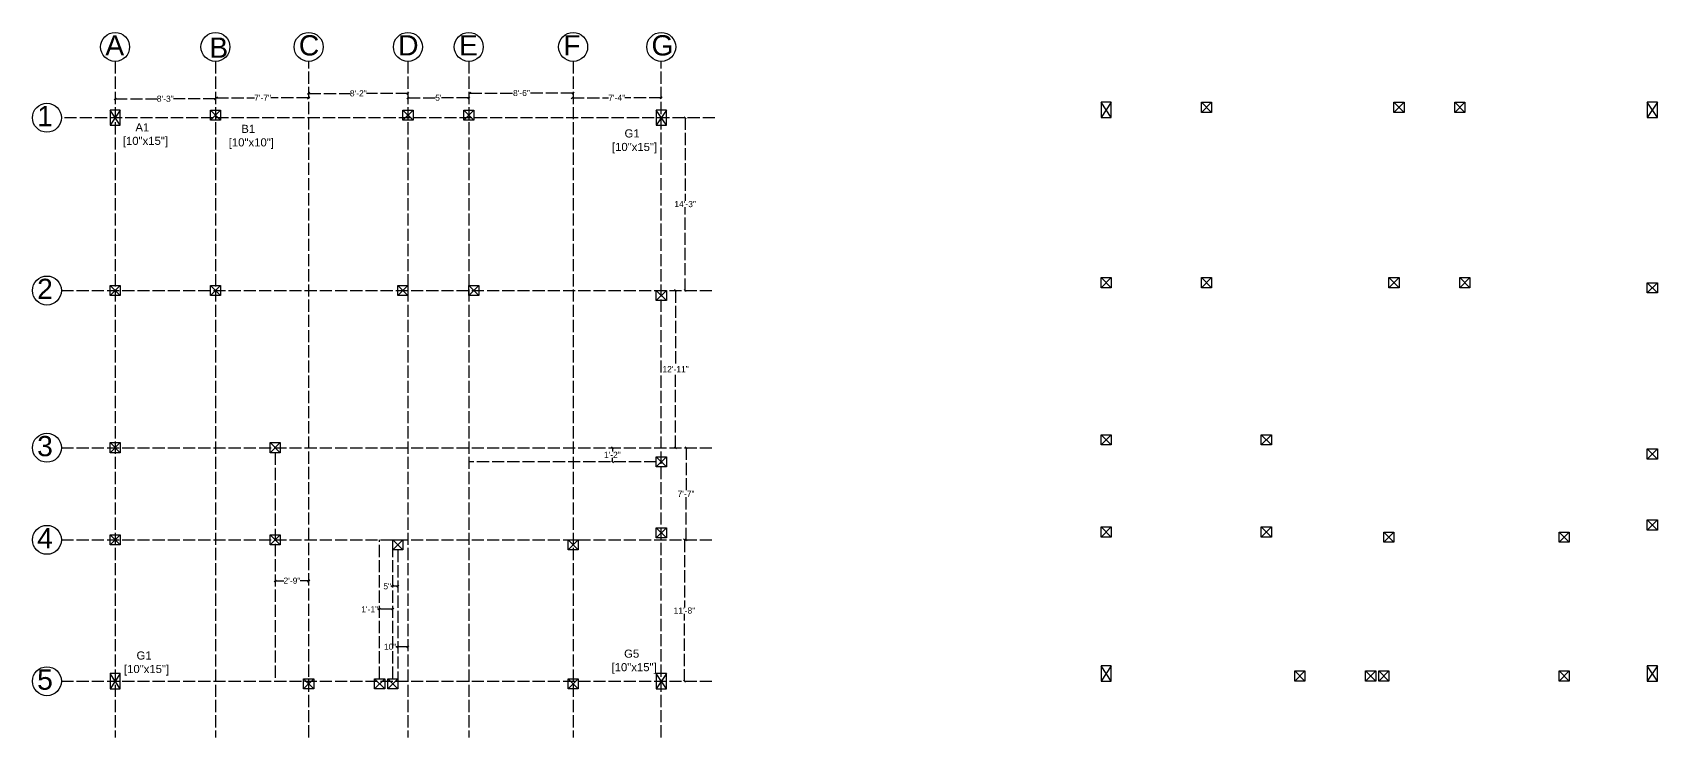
# Model space of a CAD drawing. Header units: inches. Extents: x -760 to 2913, y 29 to 748.
# Drawn here: x 1310 to 2913, y 29 to 724 of the extents above; entities that cross this region are included whole.
import ezdxf

# ---------------------------------------------------------------- set-up
doc = ezdxf.new("R2010")
doc.units = ezdxf.units.IN
doc.header["$MEASUREMENT"] = 0
doc.linetypes.add('ACAD_ISO02W100', pattern=[15, 12, -3])
doc.styles.get("Standard").update_dxf_attribs({"font": 'arial.ttf'})
doc.dimstyles.get("Standard").update_dxf_attribs({"dimtxt": 6, "dimasz": 2, "dimexe": 0.18, "dimexo": 0.0625, "dimgap": 0.09, "dimtad": 0, "dimtih": 1, "dimtoh": 1, "dimdec": 0, "dimzin": 0, "dimdsep": 46, "dimlunit": 3, "dimtxsty": 'Standard', "dimblk": 'OBLIQUE', "dimblk2": 'OBLIQUE', "dimcen": 2, "dimse1": 1, "dimse2": 1, "dimadec": 0, "dimazin": 0, "dimtfac": 1, "dimtdec": 0, "dimtofl": 0, "dimtmove": 0, "dimatfit": 3, "dimfxl": 1, "dimtolj": 1, "dimtzin": 0, "dimarcsym": 0})

# ---------------------------------------------------------------- blocks, each defined once
blk = doc.blocks.new('_Oblique')
at = {"color": 0, "linetype": 'ByBlock', "lineweight": -2}
blk.add_line((-0.5, -0.5), (0.5, 0.5), dxfattribs=at)
blk = doc.blocks.new('*D3')
at = {"color": 0, "linetype": 'ACAD_ISO02W100', "lineweight": -2, "transparency": 16777216}
for p, q in [((1549.1, 183.6), (1557.5, 183.6)), ((1582.1, 183.6), (1573.7, 183.6))]:
    blk.add_line(p, q, dxfattribs=at)
at = {"layer": 'Defpoints', "color": 0, "linetype": 'ACAD_ISO02W100', "transparency": 16777216}
for p in [(1549.1, 196.5), (1582.1, 196.5), (1549.1, 183.6)]:
    blk.add_point(p, dxfattribs=at)
at = {"color": 0, "linetype": 'ACAD_ISO02W100', "lineweight": -2, "transparency": 16777216, "xscale": 2, "yscale": 2, "zscale": 2, "rotation": 180}
blk.add_blockref('_Oblique', (1549.1, 183.6), dxfattribs=at)
at = {"color": 0, "linetype": 'ACAD_ISO02W100', "lineweight": -2, "transparency": 16777216, "xscale": 2, "yscale": 2, "zscale": 2}
blk.add_blockref('_Oblique', (1582.1, 183.6), dxfattribs=at)
at = {"color": 0, "linetype": 'ACAD_ISO02W100', "transparency": 16777216, "insert": (1565.6, 183.6), "char_height": 6, "attachment_point": 5}
blk.add_mtext('\\A1;2\'-9"', dxfattribs=at)
blk = doc.blocks.new('*D4')
at = {"color": 0, "linetype": 'ACAD_ISO02W100', "lineweight": -2, "transparency": 16777216}
for p, q in [((1652.1, 155.4), (1650.1, 155.4)), ((1665.1, 155.4), (1652.1, 155.4))]:
    blk.add_line(p, q, dxfattribs=at)
at = {"layer": 'Defpoints', "color": 0, "linetype": 'ACAD_ISO02W100', "transparency": 16777216}
for p in [(1652.1, 163.5), (1665.1, 163.5), (1652.1, 155.4)]:
    blk.add_point(p, dxfattribs=at)
at = {"color": 0, "linetype": 'ACAD_ISO02W100', "lineweight": -2, "transparency": 16777216, "xscale": 2, "yscale": 2, "zscale": 2, "rotation": 180}
blk.add_blockref('_Oblique', (1652.1, 155.4), dxfattribs=at)
at = {"color": 0, "linetype": 'ACAD_ISO02W100', "lineweight": -2, "transparency": 16777216, "xscale": 2, "yscale": 2, "zscale": 2}
blk.add_blockref('_Oblique', (1665.1, 155.4), dxfattribs=at)
at = {"color": 0, "linetype": 'ACAD_ISO02W100', "transparency": 16777216, "insert": (1642.3, 155.4), "char_height": 6, "attachment_point": 5}
blk.add_mtext('\\A1;1\'-1"', dxfattribs=at)
blk = doc.blocks.new('*D5')
at = {"color": 0, "linetype": 'ACAD_ISO02W100', "lineweight": -2, "transparency": 16777216}
for p, q in [((1665.1, 178.1), (1663.1, 178.1)), ((1670.1, 178.1), (1665.1, 178.1))]:
    blk.add_line(p, q, dxfattribs=at)
at = {"layer": 'Defpoints', "color": 0, "linetype": 'ACAD_ISO02W100', "transparency": 16777216}
for p in [(1665.1, 178.1), (1665.1, 175.2), (1670.1, 175.2)]:
    blk.add_point(p, dxfattribs=at)
at = {"color": 0, "linetype": 'ACAD_ISO02W100', "lineweight": -2, "transparency": 16777216, "xscale": 2, "yscale": 2, "zscale": 2, "rotation": 180}
blk.add_blockref('_Oblique', (1665.1, 178.1), dxfattribs=at)
at = {"color": 0, "linetype": 'ACAD_ISO02W100', "lineweight": -2, "transparency": 16777216, "xscale": 2, "yscale": 2, "zscale": 2}
blk.add_blockref('_Oblique', (1670.1, 178.1), dxfattribs=at)
at = {"color": 0, "linetype": 'ACAD_ISO02W100', "transparency": 16777216, "insert": (1659.6, 178.1), "char_height": 6, "attachment_point": 5}
blk.add_mtext('\\A1;5"', dxfattribs=at)
blk = doc.blocks.new('*D6')
at = {"color": 0, "linetype": 'ACAD_ISO02W100', "lineweight": -2, "transparency": 16777216}
for p, q in [((1670.1, 118.4), (1668.1, 118.4)), ((1680.1, 118.4), (1670.1, 118.4))]:
    blk.add_line(p, q, dxfattribs=at)
at = {"layer": 'Defpoints', "color": 0, "linetype": 'ACAD_ISO02W100', "transparency": 16777216}
for p in [(1670.1, 122.3), (1670.1, 118.4), (1680.1, 122.3)]:
    blk.add_point(p, dxfattribs=at)
at = {"color": 0, "linetype": 'ACAD_ISO02W100', "lineweight": -2, "transparency": 16777216, "xscale": 2, "yscale": 2, "zscale": 2, "rotation": 180}
blk.add_blockref('_Oblique', (1670.1, 118.4), dxfattribs=at)
at = {"color": 0, "linetype": 'ACAD_ISO02W100', "lineweight": -2, "transparency": 16777216, "xscale": 2, "yscale": 2, "zscale": 2}
blk.add_blockref('_Oblique', (1680.1, 118.4), dxfattribs=at)
at = {"color": 0, "linetype": 'ACAD_ISO02W100', "transparency": 16777216, "insert": (1662.5, 118.4), "char_height": 6, "attachment_point": 5}
blk.add_mtext('\\A1;10"', dxfattribs=at)
blk = doc.blocks.new('*D7')
at = {"color": 0, "linetype": 'ACAD_ISO02W100', "lineweight": -2, "transparency": 16777216}
for p, q in [((1881.8, 314.8), (1881.8, 310.9)), ((1881.8, 300.9), (1881.8, 304.7))]:
    blk.add_line(p, q, dxfattribs=at)
at = {"layer": 'Defpoints', "color": 0, "linetype": 'ACAD_ISO02W100', "transparency": 16777216}
for p in [(1890.7, 314.8), (1881.8, 300.9), (1890.7, 300.9)]:
    blk.add_point(p, dxfattribs=at)
at = {"color": 0, "linetype": 'ACAD_ISO02W100', "lineweight": -2, "transparency": 16777216, "xscale": 2, "yscale": 2, "zscale": 2}
for p, rotation in [((1881.8, 314.8), 90), ((1881.8, 300.9), 270)]:
    blk.add_blockref('_Oblique', p, dxfattribs=dict(at, rotation=rotation))
at = {"color": 0, "linetype": 'ACAD_ISO02W100', "transparency": 16777216, "insert": (1881.8, 307.8), "char_height": 6, "attachment_point": 5}
blk.add_mtext('\\A1;1\'-2"', dxfattribs=at)
blk = doc.blocks.new('*D8')
at = {"color": 0, "linetype": 'ACAD_ISO02W100', "lineweight": -2, "transparency": 16777216}
for p, q in [((1391.1, 659.1), (1432.5, 659.1)), ((1490.1, 659.1), (1448.7, 659.1))]:
    blk.add_line(p, q, dxfattribs=at)
at = {"layer": 'Defpoints', "color": 0, "linetype": 'ACAD_ISO02W100', "transparency": 16777216}
for p in [(1391.1, 659.1), (1391.1, 659.1), (1490.1, 659.1)]:
    blk.add_point(p, dxfattribs=at)
at = {"color": 0, "linetype": 'ACAD_ISO02W100', "lineweight": -2, "transparency": 16777216, "xscale": 2, "yscale": 2, "zscale": 2, "rotation": 180}
blk.add_blockref('_Oblique', (1391.1, 659.1), dxfattribs=at)
at = {"color": 0, "linetype": 'ACAD_ISO02W100', "lineweight": -2, "transparency": 16777216, "xscale": 2, "yscale": 2, "zscale": 2}
blk.add_blockref('_Oblique', (1490.1, 659.1), dxfattribs=at)
at = {"color": 0, "linetype": 'ACAD_ISO02W100', "transparency": 16777216, "insert": (1440.6, 659.1), "char_height": 6, "attachment_point": 5}
blk.add_mtext('\\A1;8\'-3"', dxfattribs=at)
blk = doc.blocks.new('*D9')
at = {"color": 0, "linetype": 'ACAD_ISO02W100', "lineweight": -2, "transparency": 16777216}
for p, q in [((1491.1, 660.1), (1528.6, 660.1)), ((1582.1, 660.1), (1544.7, 660.1))]:
    blk.add_line(p, q, dxfattribs=at)
at = {"layer": 'Defpoints', "color": 0, "linetype": 'ACAD_ISO02W100', "transparency": 16777216}
for p in [(1491.1, 660.1), (1491.1, 660.1), (1582.1, 659.1)]:
    blk.add_point(p, dxfattribs=at)
at = {"color": 0, "linetype": 'ACAD_ISO02W100', "lineweight": -2, "transparency": 16777216, "xscale": 2, "yscale": 2, "zscale": 2, "rotation": 180}
blk.add_blockref('_Oblique', (1491.1, 660.1), dxfattribs=at)
at = {"color": 0, "linetype": 'ACAD_ISO02W100', "lineweight": -2, "transparency": 16777216, "xscale": 2, "yscale": 2, "zscale": 2}
blk.add_blockref('_Oblique', (1582.1, 660.1), dxfattribs=at)
at = {"color": 0, "linetype": 'ACAD_ISO02W100', "transparency": 16777216, "insert": (1536.6, 660.1), "char_height": 6, "attachment_point": 5}
blk.add_mtext('\\A1;7\'-7"', dxfattribs=at)
blk = doc.blocks.new('*D10')
at = {"color": 0, "linetype": 'ACAD_ISO02W100', "lineweight": -2, "transparency": 16777216}
for p, q in [((1582.1, 664.4), (1623, 664.4)), ((1680.1, 664.4), (1639.2, 664.4))]:
    blk.add_line(p, q, dxfattribs=at)
at = {"layer": 'Defpoints', "color": 0, "linetype": 'ACAD_ISO02W100', "transparency": 16777216}
for p in [(1582.1, 664.4), (1582.1, 659.1), (1680.1, 660.1)]:
    blk.add_point(p, dxfattribs=at)
at = {"color": 0, "linetype": 'ACAD_ISO02W100', "lineweight": -2, "transparency": 16777216, "xscale": 2, "yscale": 2, "zscale": 2, "rotation": 180}
blk.add_blockref('_Oblique', (1582.1, 664.4), dxfattribs=at)
at = {"color": 0, "linetype": 'ACAD_ISO02W100', "lineweight": -2, "transparency": 16777216, "xscale": 2, "yscale": 2, "zscale": 2}
blk.add_blockref('_Oblique', (1680.1, 664.4), dxfattribs=at)
at = {"color": 0, "linetype": 'ACAD_ISO02W100', "transparency": 16777216, "insert": (1631.1, 664.4), "char_height": 6, "attachment_point": 5}
blk.add_mtext('\\A1;8\'-2"', dxfattribs=at)
blk = doc.blocks.new('*D11')
at = {"color": 0, "linetype": 'ACAD_ISO02W100', "lineweight": -2, "transparency": 16777216}
for p, q in [((1680.1, 660.1), (1707.3, 660.1)), ((1740.1, 660.1), (1713, 660.1))]:
    blk.add_line(p, q, dxfattribs=at)
at = {"layer": 'Defpoints', "color": 0, "linetype": 'ACAD_ISO02W100', "transparency": 16777216}
for p in [(1680.1, 660.1), (1680.1, 659.7), (1740.1, 659.7)]:
    blk.add_point(p, dxfattribs=at)
at = {"color": 0, "linetype": 'ACAD_ISO02W100', "lineweight": -2, "transparency": 16777216, "xscale": 2, "yscale": 2, "zscale": 2, "rotation": 180}
blk.add_blockref('_Oblique', (1680.1, 660.1), dxfattribs=at)
at = {"color": 0, "linetype": 'ACAD_ISO02W100', "lineweight": -2, "transparency": 16777216, "xscale": 2, "yscale": 2, "zscale": 2}
blk.add_blockref('_Oblique', (1740.1, 660.1), dxfattribs=at)
at = {"color": 0, "linetype": 'ACAD_ISO02W100', "transparency": 16777216, "insert": (1710.1, 660.1), "char_height": 6, "attachment_point": 5}
blk.add_mtext("\\A1;5'", dxfattribs=at)
blk = doc.blocks.new('*D12')
at = {"color": 0, "linetype": 'ACAD_ISO02W100', "lineweight": -2, "transparency": 16777216}
for p, q in [((1741.1, 664.7), (1784, 664.7)), ((1843.1, 664.7), (1800.2, 664.7))]:
    blk.add_line(p, q, dxfattribs=at)
at = {"layer": 'Defpoints', "color": 0, "linetype": 'ACAD_ISO02W100', "transparency": 16777216}
for p in [(1741.1, 664.7), (1741.1, 661.1), (1843.1, 660.1)]:
    blk.add_point(p, dxfattribs=at)
at = {"color": 0, "linetype": 'ACAD_ISO02W100', "lineweight": -2, "transparency": 16777216, "xscale": 2, "yscale": 2, "zscale": 2, "rotation": 180}
blk.add_blockref('_Oblique', (1741.1, 664.7), dxfattribs=at)
at = {"color": 0, "linetype": 'ACAD_ISO02W100', "lineweight": -2, "transparency": 16777216, "xscale": 2, "yscale": 2, "zscale": 2}
blk.add_blockref('_Oblique', (1843.1, 664.7), dxfattribs=at)
at = {"color": 0, "linetype": 'ACAD_ISO02W100', "transparency": 16777216, "insert": (1792.1, 664.7), "char_height": 6, "attachment_point": 5}
blk.add_mtext('\\A1;8\'-6"', dxfattribs=at)
blk = doc.blocks.new('*D13')
at = {"color": 0, "linetype": 'ACAD_ISO02W100', "lineweight": -2, "transparency": 16777216}
for p, q in [((1842.1, 660.1), (1878.1, 660.1)), ((1930.1, 660.1), (1894.2, 660.1))]:
    blk.add_line(p, q, dxfattribs=at)
at = {"layer": 'Defpoints', "color": 0, "linetype": 'ACAD_ISO02W100', "transparency": 16777216}
for p in [(1842.1, 663.7), (1842.1, 660.1), (1930.1, 664.7)]:
    blk.add_point(p, dxfattribs=at)
at = {"color": 0, "linetype": 'ACAD_ISO02W100', "lineweight": -2, "transparency": 16777216, "xscale": 2, "yscale": 2, "zscale": 2, "rotation": 180}
blk.add_blockref('_Oblique', (1842.1, 660.1), dxfattribs=at)
at = {"color": 0, "linetype": 'ACAD_ISO02W100', "lineweight": -2, "transparency": 16777216, "xscale": 2, "yscale": 2, "zscale": 2}
blk.add_blockref('_Oblique', (1930.1, 660.1), dxfattribs=at)
at = {"color": 0, "linetype": 'ACAD_ISO02W100', "transparency": 16777216, "insert": (1886.1, 660.1), "char_height": 6, "attachment_point": 5}
blk.add_mtext('\\A1;7\'-4"', dxfattribs=at)
blk = doc.blocks.new('*D14')
at = {"color": 0, "linetype": 'ACAD_ISO02W100', "lineweight": -2, "transparency": 16777216}
for p, q in [((1953.6, 640.4), (1953.6, 558.3)), ((1953.6, 469.9), (1953.6, 552))]:
    blk.add_line(p, q, dxfattribs=at)
at = {"layer": 'Defpoints', "color": 0, "linetype": 'ACAD_ISO02W100', "transparency": 16777216}
for p in [(1953.6, 640.4), (1953.6, 469.9), (1953.6, 469.9)]:
    blk.add_point(p, dxfattribs=at)
at = {"color": 0, "linetype": 'ACAD_ISO02W100', "lineweight": -2, "transparency": 16777216, "xscale": 2, "yscale": 2, "zscale": 2}
for p, rotation in [((1953.6, 640.4), 90), ((1953.6, 469.9), 270)]:
    blk.add_blockref('_Oblique', p, dxfattribs=dict(at, rotation=rotation))
at = {"color": 0, "linetype": 'ACAD_ISO02W100', "transparency": 16777216, "insert": (1953.6, 555.1), "char_height": 6, "attachment_point": 5}
blk.add_mtext('\\A1;14\'-3"', dxfattribs=at)
blk = doc.blocks.new('*D15')
at = {"color": 0, "linetype": 'ACAD_ISO02W100', "lineweight": -2, "transparency": 16777216}
for p, q in [((1944.2, 469.9), (1944.2, 395.4)), ((1944.2, 314.8), (1944.2, 389.2))]:
    blk.add_line(p, q, dxfattribs=at)
at = {"layer": 'Defpoints', "color": 0, "linetype": 'ACAD_ISO02W100', "transparency": 16777216}
for p in [(1944.2, 469.9), (1944.2, 314.8), (1944.2, 314.8)]:
    blk.add_point(p, dxfattribs=at)
at = {"color": 0, "linetype": 'ACAD_ISO02W100', "lineweight": -2, "transparency": 16777216, "xscale": 2, "yscale": 2, "zscale": 2}
for p, rotation in [((1944.2, 469.9), 90), ((1944.2, 314.8), 270)]:
    blk.add_blockref('_Oblique', p, dxfattribs=dict(at, rotation=rotation))
at = {"color": 0, "linetype": 'ACAD_ISO02W100', "transparency": 16777216, "insert": (1944.2, 392.3), "char_height": 6, "attachment_point": 5}
blk.add_mtext('\\A1;12\'-11"', dxfattribs=at)
blk = doc.blocks.new('*D16')
at = {"color": 0, "linetype": 'ACAD_ISO02W100', "lineweight": -2, "transparency": 16777216}
for p, q in [((1954.5, 314.8), (1954.5, 272.4)), ((1954.5, 223.9), (1954.5, 266.3))]:
    blk.add_line(p, q, dxfattribs=at)
at = {"layer": 'Defpoints', "color": 0, "linetype": 'ACAD_ISO02W100', "transparency": 16777216}
for p in [(1954.5, 314.8), (1954.5, 223.9), (1954.5, 223.9)]:
    blk.add_point(p, dxfattribs=at)
at = {"color": 0, "linetype": 'ACAD_ISO02W100', "lineweight": -2, "transparency": 16777216, "xscale": 2, "yscale": 2, "zscale": 2}
for p, rotation in [((1954.5, 314.8), 90), ((1954.5, 223.9), 270)]:
    blk.add_blockref('_Oblique', p, dxfattribs=dict(at, rotation=rotation))
at = {"color": 0, "linetype": 'ACAD_ISO02W100', "transparency": 16777216, "insert": (1954.5, 269.3), "char_height": 6, "attachment_point": 5}
blk.add_mtext('\\A1;7\'-7"', dxfattribs=at)
blk = doc.blocks.new('*D17')
at = {"color": 0, "linetype": 'ACAD_ISO02W100', "lineweight": -2, "transparency": 16777216}
for p, q in [((1952.9, 223.9), (1952.9, 157.3)), ((1952.9, 84.4), (1952.9, 151))]:
    blk.add_line(p, q, dxfattribs=at)
at = {"layer": 'Defpoints', "color": 0, "linetype": 'ACAD_ISO02W100', "transparency": 16777216}
for p in [(1946.8, 223.9), (1946.8, 84.4), (1952.9, 84.4)]:
    blk.add_point(p, dxfattribs=at)
at = {"color": 0, "linetype": 'ACAD_ISO02W100', "lineweight": -2, "transparency": 16777216, "xscale": 2, "yscale": 2, "zscale": 2}
for p, rotation in [((1952.9, 223.9), 90), ((1952.9, 84.4), 270)]:
    blk.add_blockref('_Oblique', p, dxfattribs=dict(at, rotation=rotation))
at = {"color": 0, "linetype": 'ACAD_ISO02W100', "transparency": 16777216, "insert": (1952.9, 154.1), "char_height": 6, "attachment_point": 5}
blk.add_mtext('\\A1;11\'-8"', dxfattribs=at)

msp = doc.modelspace()

# ---------------------------------------------------------------- linework, layer by layer
at = {"linetype": 'ACAD_ISO02W100'}
for p, q in [((1391.1, 695.9), (1391.1, 28.9)), ((1490.1, 695.9), (1490.1, 28.9)), ((1582.1, 28.9), (1582.1, 695.9)), ((1680.1, 695.9), (1680.1, 28.9)), ((1740.1, 695.9), (1740.1, 28.9)), ((1843.1, 695.9), (1843.1, 28.9)), ((1930.1, 28.9), (1930.1, 695.9)), ((1983.1, 640.4), (1338.1, 640.4)), ((1338.1, 469.9), (1983.1, 469.9)), ((1338.1, 314.8), (1983.1, 314.8)), ((1549.1, 309.8), (1549.1, 84.4)), ((1925.1, 300.9), (1740.1, 300.9)), ((1338.1, 223.9), (1983.1, 223.9)), ((1652.1, 86.9), (1652.1, 223.9)), ((1665.1, 86.9), (1665.1, 223.9)), ((1670.1, 213.9), (1670.1, 84.4)), ((1338.1, 84.4), (1983.1, 84.4))]:
    msp.add_line(p, q, dxfattribs=at)
at = {"color": 5}
for p, q in [((1396.1, 632.9), (1386.1, 647.9)), ((1396.1, 647.9), (1386.1, 632.9)), ((1935.1, 632.9), (1925.1, 647.9)), ((1935.1, 647.9), (1925.1, 632.9)), ((2374.2, 640.6), (2364.2, 655.6)), ((2374.2, 655.6), (2364.2, 640.6)), ((2913.2, 640.6), (2903.2, 655.6)), ((2913.2, 655.6), (2903.2, 640.6)), ((2374.2, 84.6), (2364.2, 99.6)), ((2374.2, 99.6), (2364.2, 84.6)), ((2913.2, 84.6), (2903.2, 99.6)), ((2913.2, 99.6), (2903.2, 84.6)), ((1396.1, 76.9), (1386.1, 91.9)), ((1396.1, 91.9), (1386.1, 76.9)), ((1935.1, 76.9), (1925.1, 91.9)), ((1935.1, 91.9), (1925.1, 76.9))]:
    msp.add_line(p, q, dxfattribs=at)
at = {"color": 1}
for p, q in [((1495.1, 647.9), (1485.1, 637.9)), ((1485.1, 647.9), (1495.1, 637.9)), ((1685.1, 647.9), (1675.1, 637.9)), ((1675.1, 647.9), (1685.1, 637.9)), ((1745.1, 647.9), (1735.1, 637.9)), ((1735.1, 647.9), (1745.1, 637.9)), ((2473.2, 655.6), (2463.2, 645.6)), ((2463.2, 655.6), (2473.2, 645.6)), ((2663.2, 655.6), (2653.2, 645.6)), ((2653.2, 655.6), (2663.2, 645.6)), ((2723.2, 655.6), (2713.2, 645.6)), ((2713.2, 655.6), (2723.2, 645.6)), ((2374.2, 482.6), (2364.2, 472.6)), ((2364.2, 482.6), (2374.2, 472.6)), ((2473.2, 482.6), (2463.2, 472.6)), ((2463.2, 482.6), (2473.2, 472.6)), ((2658.2, 482.6), (2648.2, 472.6)), ((2648.2, 482.6), (2658.2, 472.6)), ((2728.2, 482.6), (2718.2, 472.6)), ((2718.2, 482.6), (2728.2, 472.6)), ((1396.1, 474.9), (1386.1, 464.9)), ((1386.1, 474.9), (1396.1, 464.9)), ((1495.1, 474.9), (1485.1, 464.9)), ((1485.1, 474.9), (1495.1, 464.9)), ((1680.1, 474.9), (1670.1, 464.9)), ((1670.1, 474.9), (1680.1, 464.9)), ((1750.1, 474.9), (1740.1, 464.9)), ((1740.1, 474.9), (1750.1, 464.9)), ((1935.1, 469.9), (1925.1, 459.9)), ((1925.1, 469.9), (1935.1, 459.9)), ((2913.2, 477.6), (2903.2, 467.6)), ((2903.2, 477.6), (2913.2, 467.6)), ((2374.2, 327.5), (2364.2, 317.5)), ((2364.2, 327.5), (2374.2, 317.5)), ((2532.2, 327.5), (2522.2, 317.5)), ((2522.2, 327.5), (2532.2, 317.5)), ((1396.1, 319.8), (1386.1, 309.8)), ((1386.1, 319.8), (1396.1, 309.8)), ((1554.1, 319.8), (1544.1, 309.8)), ((1544.1, 319.8), (1554.1, 309.8)), ((1935.1, 305.9), (1925.1, 295.9)), ((1925.1, 305.9), (1935.1, 295.9)), ((2913.2, 313.6), (2903.2, 303.6)), ((2903.2, 313.6), (2913.2, 303.6)), ((2913.2, 243.6), (2903.2, 233.6)), ((2903.2, 243.6), (2913.2, 233.6)), ((1396.1, 228.9), (1386.1, 218.9)), ((1386.1, 228.9), (1396.1, 218.9)), ((1554.1, 228.9), (1544.1, 218.9)), ((1544.1, 228.9), (1554.1, 218.9)), ((1935.1, 235.9), (1925.1, 225.9)), ((1925.1, 235.9), (1935.1, 225.9)), ((2374.2, 236.6), (2364.2, 226.6)), ((2364.2, 236.6), (2374.2, 226.6)), ((2532.2, 236.6), (2522.2, 226.6)), ((2522.2, 236.6), (2532.2, 226.6)), ((2653.2, 231.6), (2643.2, 221.6)), ((2643.2, 231.6), (2653.2, 221.6)), ((2826.2, 231.6), (2816.2, 221.6)), ((2816.2, 231.6), (2826.2, 221.6)), ((1675.1, 223.9), (1665.1, 213.9)), ((1665.1, 223.9), (1675.1, 213.9)), ((1848.1, 223.9), (1838.1, 213.9)), ((1838.1, 223.9), (1848.1, 213.9)), ((1587.1, 86.9), (1577.1, 76.9)), ((1577.1, 86.9), (1587.1, 76.9)), ((1657.1, 86.9), (1647.1, 76.9)), ((1647.1, 86.9), (1657.1, 76.9)), ((1670.1, 86.9), (1660.1, 76.9)), ((1660.1, 86.9), (1670.1, 76.9)), ((1848.1, 86.9), (1838.1, 76.9)), ((1838.1, 86.9), (1848.1, 76.9)), ((2565.2, 94.6), (2555.2, 84.6)), ((2555.2, 94.6), (2565.2, 84.6)), ((2635.2, 94.6), (2625.2, 84.6)), ((2625.2, 94.6), (2635.2, 84.6)), ((2648.2, 94.6), (2638.2, 84.6)), ((2638.2, 94.6), (2648.2, 84.6)), ((2826.2, 94.6), (2816.2, 84.6)), ((2816.2, 94.6), (2826.2, 84.6))]:
    msp.add_line(p, q, dxfattribs=at)
at = {"color": 5}
for points in [[(1386.1, 632.9), (1396.1, 632.9), (1396.1, 647.9), (1386.1, 647.9)], [(1925.1, 632.9), (1935.1, 632.9), (1935.1, 647.9), (1925.1, 647.9)], [(2364.2, 640.6), (2374.2, 640.6), (2374.2, 655.6), (2364.2, 655.6)], [(2903.2, 640.6), (2913.2, 640.6), (2913.2, 655.6), (2903.2, 655.6)], [(2364.2, 84.6), (2374.2, 84.6), (2374.2, 99.6), (2364.2, 99.6)], [(2903.2, 84.6), (2913.2, 84.6), (2913.2, 99.6), (2903.2, 99.6)], [(1386.1, 76.9), (1396.1, 76.9), (1396.1, 91.9), (1386.1, 91.9)], [(1925.1, 76.9), (1935.1, 76.9), (1935.1, 91.9), (1925.1, 91.9)]]:
    msp.add_lwpolyline(points, close=True, dxfattribs=at)
at = {"color": 1}
for points in [[(1495.1, 637.9), (1485.1, 637.9), (1485.1, 647.9), (1495.1, 647.9)], [(1685.1, 637.9), (1675.1, 637.9), (1675.1, 647.9), (1685.1, 647.9)], [(1745.1, 637.9), (1735.1, 637.9), (1735.1, 647.9), (1745.1, 647.9)], [(2473.2, 645.6), (2463.2, 645.6), (2463.2, 655.6), (2473.2, 655.6)], [(2663.2, 645.6), (2653.2, 645.6), (2653.2, 655.6), (2663.2, 655.6)], [(2723.2, 645.6), (2713.2, 645.6), (2713.2, 655.6), (2723.2, 655.6)], [(2374.2, 472.6), (2364.2, 472.6), (2364.2, 482.6), (2374.2, 482.6)], [(2473.2, 472.6), (2463.2, 472.6), (2463.2, 482.6), (2473.2, 482.6)], [(2658.2, 472.6), (2648.2, 472.6), (2648.2, 482.6), (2658.2, 482.6)], [(2728.2, 472.6), (2718.2, 472.6), (2718.2, 482.6), (2728.2, 482.6)], [(1396.1, 464.9), (1386.1, 464.9), (1386.1, 474.9), (1396.1, 474.9)], [(1495.1, 464.9), (1485.1, 464.9), (1485.1, 474.9), (1495.1, 474.9)], [(1680.1, 464.9), (1670.1, 464.9), (1670.1, 474.9), (1680.1, 474.9)], [(1750.1, 464.9), (1740.1, 464.9), (1740.1, 474.9), (1750.1, 474.9)], [(1935.1, 459.9), (1925.1, 459.9), (1925.1, 469.9), (1935.1, 469.9)], [(2913.2, 467.6), (2903.2, 467.6), (2903.2, 477.6), (2913.2, 477.6)], [(2374.2, 317.5), (2364.2, 317.5), (2364.2, 327.5), (2374.2, 327.5)], [(2532.2, 317.5), (2522.2, 317.5), (2522.2, 327.5), (2532.2, 327.5)], [(1396.1, 309.8), (1386.1, 309.8), (1386.1, 319.8), (1396.1, 319.8)], [(1554.1, 309.8), (1544.1, 309.8), (1544.1, 319.8), (1554.1, 319.8)], [(1935.1, 295.9), (1925.1, 295.9), (1925.1, 305.9), (1935.1, 305.9)], [(2913.2, 303.6), (2903.2, 303.6), (2903.2, 313.6), (2913.2, 313.6)], [(2913.2, 233.6), (2903.2, 233.6), (2903.2, 243.6), (2913.2, 243.6)], [(1396.1, 218.9), (1386.1, 218.9), (1386.1, 228.9), (1396.1, 228.9)], [(1554.1, 218.9), (1544.1, 218.9), (1544.1, 228.9), (1554.1, 228.9)], [(1935.1, 225.9), (1925.1, 225.9), (1925.1, 235.9), (1935.1, 235.9)], [(2374.2, 226.6), (2364.2, 226.6), (2364.2, 236.6), (2374.2, 236.6)], [(2532.2, 226.6), (2522.2, 226.6), (2522.2, 236.6), (2532.2, 236.6)], [(2653.2, 221.6), (2643.2, 221.6), (2643.2, 231.6), (2653.2, 231.6)], [(2826.2, 221.6), (2816.2, 221.6), (2816.2, 231.6), (2826.2, 231.6)], [(1675.1, 213.9), (1665.1, 213.9), (1665.1, 223.9), (1675.1, 223.9)], [(1848.1, 213.9), (1838.1, 213.9), (1838.1, 223.9), (1848.1, 223.9)], [(1587.1, 76.9), (1577.1, 76.9), (1577.1, 86.9), (1587.1, 86.9)], [(1657.1, 76.9), (1647.1, 76.9), (1647.1, 86.9), (1657.1, 86.9)], [(1670.1, 76.9), (1660.1, 76.9), (1660.1, 86.9), (1670.1, 86.9)], [(1848.1, 76.9), (1838.1, 76.9), (1838.1, 86.9), (1848.1, 86.9)], [(2565.2, 84.6), (2555.2, 84.6), (2555.2, 94.6), (2565.2, 94.6)], [(2635.2, 84.6), (2625.2, 84.6), (2625.2, 94.6), (2635.2, 94.6)], [(2648.2, 84.6), (2638.2, 84.6), (2638.2, 94.6), (2648.2, 94.6)], [(2826.2, 84.6), (2816.2, 84.6), (2816.2, 94.6), (2826.2, 94.6)]]:
    msp.add_lwpolyline(points, close=True, dxfattribs=at)
at = {"color": 11, "true_color": 0xf27172}
for centre in [(1391.1, 710.2), (1490.1, 710.2), (1582.1, 710.2), (1680.1, 710.2), (1740.1, 710.2), (1843.1, 710.2), (1930.1, 710.2), (1323.8, 640.4), (1323.8, 469.9), (1323.8, 314.8), (1323.8, 223.9), (1323.8, 84.4)]:
    msp.add_circle(centre, 14.3, dxfattribs=at)

# ---------------------------------------------------------------- texts
at = {"color": 11, "true_color": 0xf27172, "char_height": 20, "attachment_point": 1}
for s, insert in [('A', (1381.4, 721.8)), ('C', (1572.4, 721.8)), ('D', (1670.4, 721.8)), ('E', (1730.4, 721.8)), ('F', (1833.4, 721.8)), ('G', (1920.4, 721.8)), ('B', (1484, 719.5)), ('1', (1314.1, 652)), ('2', (1314.1, 481.5)), ('3', (1314.1, 326.4)), ('4', (1314.1, 235.5)), ('5', (1314.1, 96))]:
    msp.add_mtext_dynamic_manual_height_columns(s, width=2325.958, gutter_width=100, heights=[0], dxfattribs=dict(at, insert=insert))
at = {"color": 31, "true_color": 0xfecc66, "char_height": 8, "attachment_point": 1}
for s, insert in [('    A1\\P[10"x15"]', (1398.7, 634.9)), ('    B1\\P[10"x10"]', (1503.2, 633.4)), ('    G1\\P[10"x15"]', (1881.4, 628.9)), ('    G1\\P[10"x15"]', (1399.8, 113.8)), ('    G5\\P[10"x15"]', (1881, 115.6))]:
    msp.add_mtext_dynamic_manual_height_columns(s, width=930.383, gutter_width=40, heights=[0], dxfattribs=dict(at, insert=insert))

# ---------------------------------------------------------------- dimensions: what is measured, and where the dimension line sits
at = {"linetype": 'ACAD_ISO02W100'}
for base, p1, p2, picture, middle in [((1391.1, 659.1), (1490.1, 659.1), (1391.1, 659.1), '*D8', (1440.6, 659.1)), ((1491.1, 660.1), (1582.1, 659.1), (1491.1, 660.1), '*D9', (1536.6, 660.1)), ((1582.1, 664.4), (1680.1, 660.1), (1582.1, 659.1), '*D10', (1631.1, 664.4)), ((1680.1, 660.1), (1740.1, 659.7), (1680.1, 659.7), '*D11', (1710.1, 660.1)), ((1741.1, 664.7), (1843.1, 660.1), (1741.1, 661.1), '*D12', (1792.1, 664.7)), ((1842.1, 660.1), (1930.1, 664.7), (1842.1, 663.7), '*D13', (1886.1, 660.1)), ((1549.1, 183.6), (1582.1, 196.5), (1549.1, 196.5), '*D3', (1565.6, 183.6)), ((1665.1, 178.1), (1670.1, 175.2), (1665.1, 175.2), '*D5', (1659.6, 178.1)), ((1652.1, 155.4), (1665.1, 163.5), (1652.1, 163.5), '*D4', (1642.3, 155.4)), ((1670.1, 118.4), (1680.1, 122.3), (1670.1, 122.3), '*D6', (1662.5, 118.4))]:
    dim = msp.add_linear_dim(base=base, p1=p1, p2=p2, dimstyle='Standard', dxfattribs=at)
    dim.commit()
    dim.dimension.update_dxf_attribs({"geometry": picture, "text_midpoint": middle})
for base, p1, p2, picture, middle in [((1953.6487731, 469.8889084), (1953.6487731, 640.3889084), (1953.6487731, 469.8889084), '*D14', (1953.6487731, 555.1389084)), ((1944.2, 314.8), (1944.2, 469.9), (1944.2, 314.8), '*D15', (1944.2, 392.3)), ((1881.8, 300.9), (1890.7, 314.8), (1890.7, 300.9), '*D7', (1881.8, 307.8)), ((1954.5, 223.9), (1954.5, 314.8), (1954.5, 223.9), '*D16', (1954.5, 269.3)), ((1952.9271763, 84.3889084), (1946.7735985, 223.8889084), (1946.7735985, 84.3889084), '*D17', (1952.9271763, 154.1389084))]:
    dim = msp.add_linear_dim(base=base, p1=p1, p2=p2, angle=90, dimstyle='Standard', dxfattribs=at)
    dim.commit()
    dim.dimension.update_dxf_attribs({"geometry": picture, "text_midpoint": middle})

doc.saveas('drawing.dxf')
